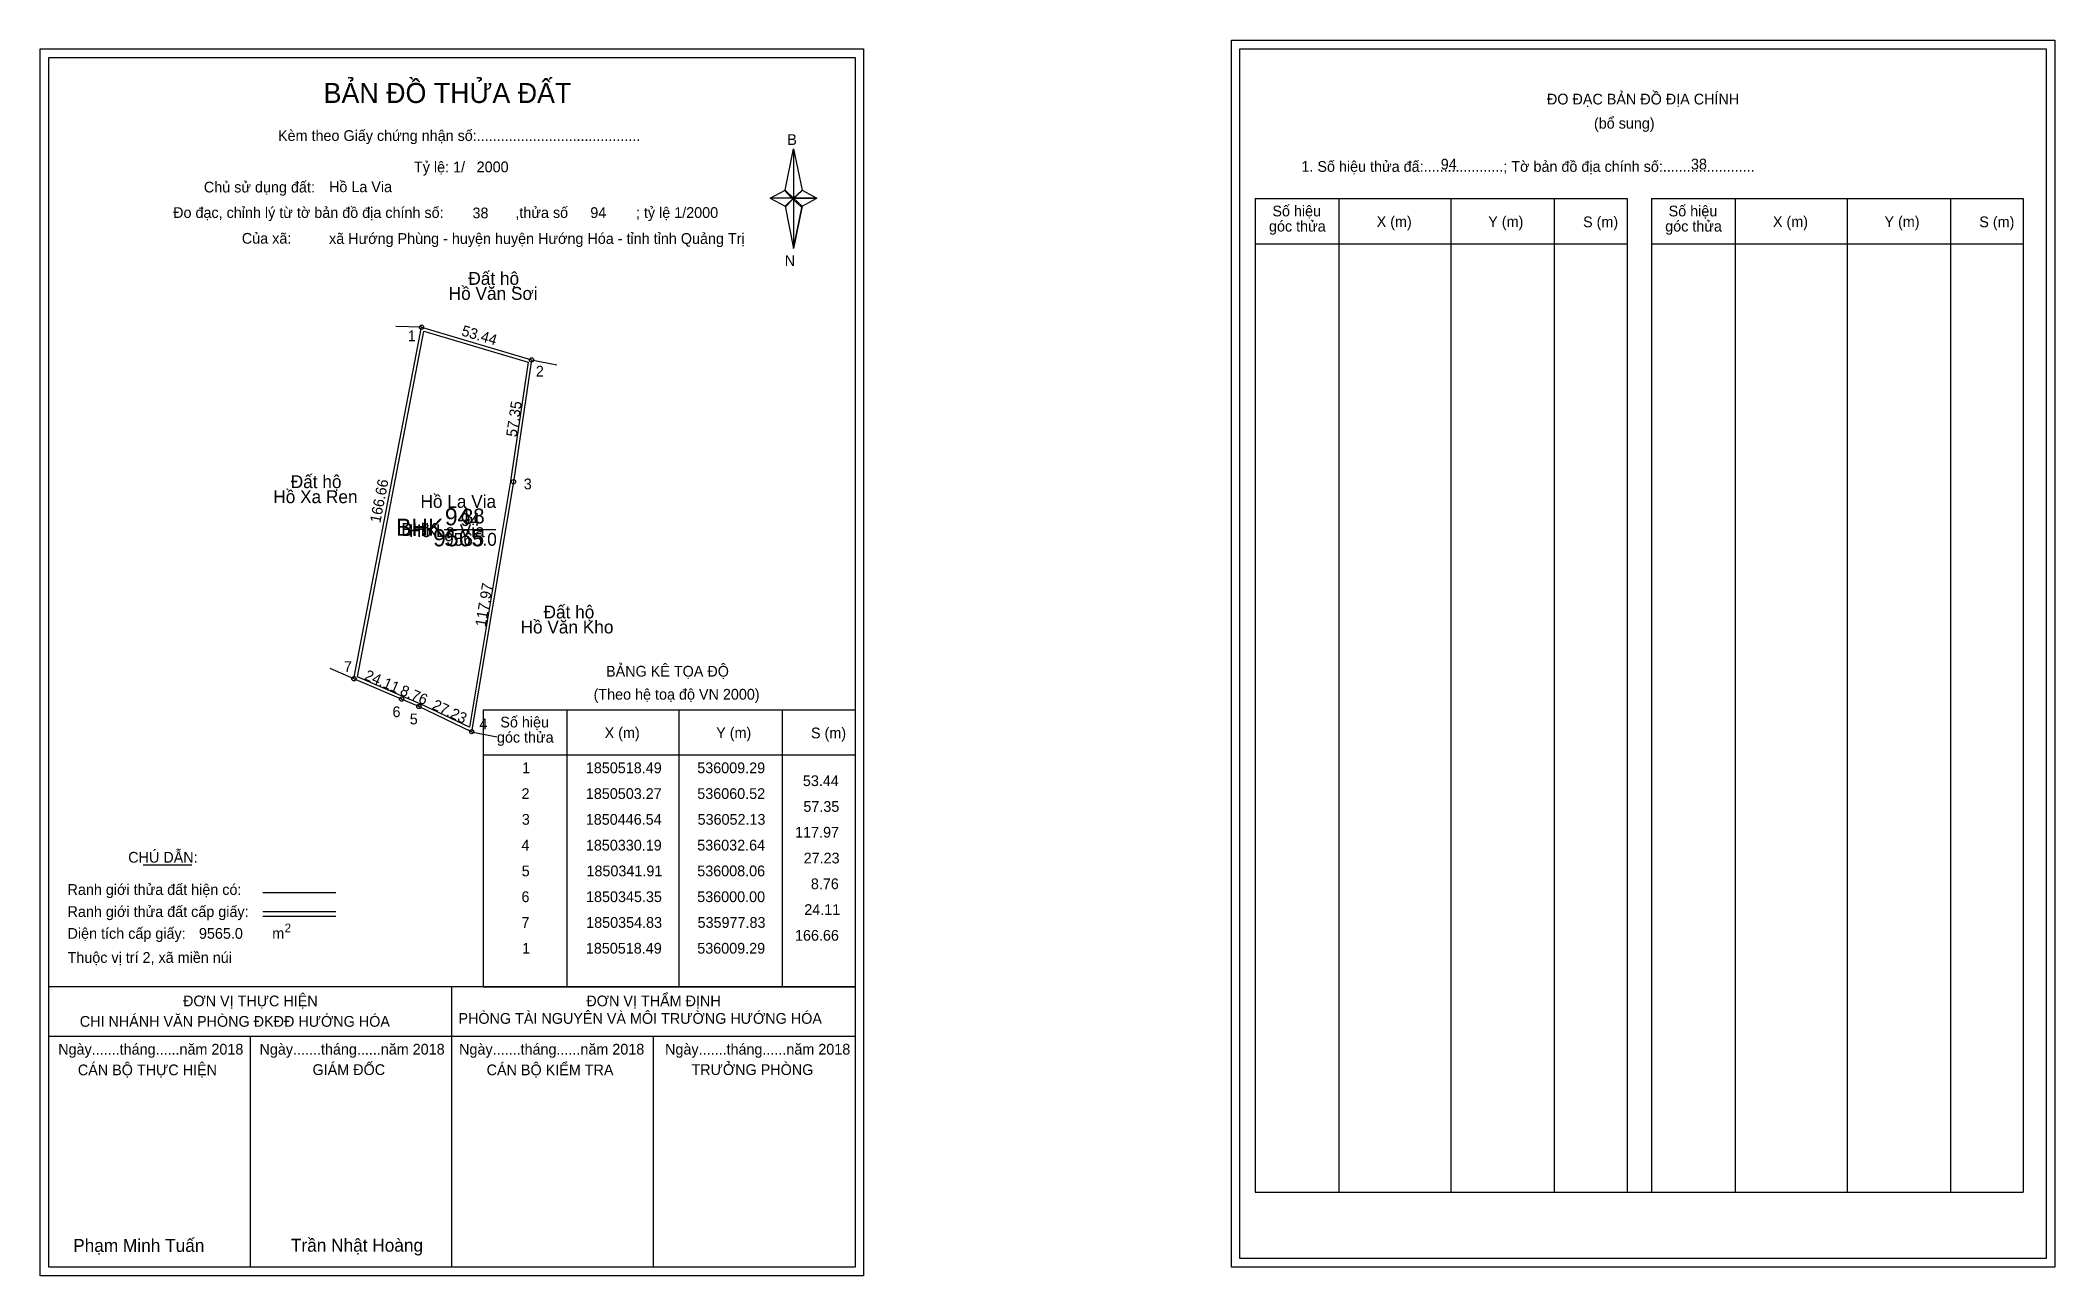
# Model space of a CAD drawing. Extents: x 535832 to 536770, y 1850077 to 1850652.
import ezdxf

# ---------------------------------------------------------------- set-up
doc = ezdxf.new("R2010")
doc.units = 0
for name, color, linetype in [('Level 1', 7, 'Continuous'), ('Level 10', 7, 'Continuous'), ('Level 11', 7, 'Continuous'), ('Level 13', 7, 'Continuous'), ('Level 2', 7, 'Continuous'), ('Level 27', 7, 'Continuous'), ('Level 3', 7, 'Continuous'), ('Level 36', 7, 'Continuous'), ('Level 4', 7, 'Continuous'), ('Level 49', 7, 'Continuous'), ('Level 5', 7, 'Continuous'), ('Level 53', 7, 'Continuous'), ('Level 55', 7, 'Continuous'), ('Level 6', 7, 'Continuous'), ('Level 63', 7, 'Continuous'), ('Level 7', 7, 'Continuous'), ('Level 9', 7, 'Continuous')]:
    doc.layers.add(name, color=color, linetype=linetype)

msp = doc.modelspace()

# ---------------------------------------------------------------- linework, layer by layer
at = {"layer": 'Level 1'}
for p, q in [((535835.77, 1850644.07), (535835.77, 1850644.07)), ((536390.41, 1850648.07), (536390.41, 1850648.07)), ((536178.61, 1850582.3), (536182.55, 1850601.58)), ((536182.55, 1850601.58), (536182.55, 1850578.53)), ((536182.55, 1850601.58), (536186.48, 1850582.3)), ((536171.72, 1850578.53), (536178.61, 1850582.3)), ((536178.61, 1850582.3), (536182.55, 1850578.53)), ((536182.25, 1850578.1), (536178.61, 1850581.86)), ((536182.55, 1850578.53), (536178.61, 1850574.85)), ((536182.25, 1850578.1), (536178.61, 1850574.41)), ((536178.61, 1850574.41), (536182.25, 1850578.1)), ((536186.19, 1850581.86), (536182.25, 1850578.1)), ((536182.25, 1850578.1), (536186.19, 1850581.86)), ((536186.19, 1850574.41), (536182.25, 1850578.1)), ((536186.48, 1850582.3), (536182.55, 1850578.53)), ((536182.55, 1850578.53), (536182.55, 1850555.13)), ((536182.55, 1850578.53), (536193.37, 1850578.53)), ((536182.55, 1850578.53), (536186.48, 1850574.85)), ((536186.48, 1850574.85), (536193.37, 1850578.53)), ((536397.48, 1850578.36), (536570.68, 1850578.36)), ((536436.66, 1850115.83), (536436.66, 1850578.36)), ((536488.8, 1850115.83), (536488.8, 1850578.36)), ((536536.75, 1850578.36), (536536.75, 1850115.83)), ((536570.68, 1850578.36), (536570.68, 1850115.83)), ((536581.99, 1850578.36), (536755.2, 1850578.36)), ((536621.17, 1850115.83), (536621.17, 1850578.36)), ((536673.32, 1850115.83), (536673.32, 1850578.36)), ((536721.26, 1850578.36), (536721.26, 1850115.83)), ((536755.2, 1850578.36), (536755.2, 1850115.83)), ((536178.61, 1850574.85), (536182.55, 1850555.13)), ((536186.48, 1850574.85), (536182.55, 1850555.13)), ((536397.48, 1850557.3), (536570.68, 1850557.3)), ((536581.99, 1850557.3), (536755.2, 1850557.3)), ((536037.96, 1850340.41), (536211.16, 1850340.41)), ((536077.14, 1850211.36), (536077.14, 1850340.41)), ((536129.28, 1850211.36), (536129.28, 1850340.41)), ((536177.22, 1850340.41), (536177.22, 1850211.36)), ((536037.96, 1850319.36), (536211.16, 1850319.36)), ((535879.6, 1850268.2), (535902.41, 1850268.2)), ((535935.33, 1850255.39), (535969.36, 1850255.39)), ((535935.33, 1850246.49), (535969.36, 1850246.49)), ((535935.33, 1850244.3), (535969.36, 1850244.3)), ((536049.42, 1850211.36), (535835.76, 1850211.36)), ((536211.16, 1850211.36), (536001.48, 1850211.36)), ((536023.46, 1850080.92), (536023.46, 1850211.36)), ((536037.96, 1850211.36), (536211.16, 1850211.36)), ((536211.16, 1850188.26), (535835.76, 1850188.26)), ((535929.61, 1850080.92), (535929.61, 1850188.26)), ((536117.31, 1850080.92), (536117.31, 1850188.26)), ((536397.48, 1850115.83), (536755.2, 1850115.83)), ((536211.16, 1850080.92), (536211.16, 1850080.92)), ((536765.81, 1850084.92), (536765.81, 1850084.92))]:
    msp.add_line(p, q, dxfattribs=at)
for points in [[(536178.61, 1850582.3), (536182.55, 1850601.58), (536182.55, 1850578.53)], [(536171.72, 1850578.53), (536178.61, 1850574.85), (536182.55, 1850578.53)], [(536182.55, 1850578.53), (536186.48, 1850582.3), (536193.37, 1850578.53)], [(536182.55, 1850578.53), (536182.55, 1850555.13), (536186.48, 1850574.85)]]:
    msp.add_lwpolyline(points, close=True, dxfattribs=at)
at = {"layer": 'Level 10'}
for p, q in [((536009.29, 1850518.49), (536060.52, 1850503.27)), ((536008.06, 1850341.91), (536000, 1850345.35)), ((536032.64, 1850330.19), (536008.06, 1850341.91))]:
    msp.add_line(p, q, dxfattribs=at)
for points in [[(536000, 1850345.35), (535977.83, 1850354.83), (536009.29, 1850518.49), (536060.52, 1850503.27), (536052.13, 1850446.54), (536032.64, 1850330.19), (536008.06, 1850341.91)], [(536000.55, 1850346.64), (535979.42, 1850355.67), (536010.37, 1850516.71), (536058.96, 1850502.27), (536050.75, 1850446.76), (536031.57, 1850332.25), (536008.64, 1850343.19)]]:
    msp.add_lwpolyline(points, close=True, dxfattribs=at)
at = {"layer": 'Level 11'}
for centre in [(536009.29, 1850518.49), (536060.52, 1850503.27), (536052.13, 1850446.54), (535977.83, 1850354.83), (536000, 1850345.35), (536000, 1850345.35), (536008.06, 1850341.91), (536032.64, 1850330.19)]:
    msp.add_circle(centre, 1, dxfattribs=at)
at = {"layer": 'Level 27'}
for p, q in [((536009.29, 1850518.49), (535997.29, 1850518.8)), ((536060.52, 1850503.27), (536072.29, 1850500.94)), ((535977.83, 1850354.83), (535966.8, 1850359.55)), ((536032.64, 1850330.19), (536044.38, 1850327.73))]:
    msp.add_line(p, q, dxfattribs=at)
at = {"layer": 'Level 3'}
for p, q in [((536397.48, 1850578.36), (536397.48, 1850115.83)), ((536581.99, 1850578.36), (536581.99, 1850115.83)), ((536037.96, 1850340.41), (536037.96, 1850211.36))]:
    msp.add_line(p, q, dxfattribs=at)
at = {"layer": 'Level 63'}
for points in [[(535831.76, 1850648.07), (536215.16, 1850648.07), (536215.16, 1850076.92), (535831.76, 1850076.92)], [(535835.76, 1850644.07), (536211.16, 1850644.07), (536211.16, 1850080.92), (535835.76, 1850080.92)], [(536386.42, 1850652.07), (536769.82, 1850652.07), (536769.82, 1850080.92), (536386.42, 1850080.92)], [(536390.42, 1850648.07), (536765.82, 1850648.07), (536765.82, 1850084.92), (536390.42, 1850084.92)]]:
    msp.add_lwpolyline(points, close=True, dxfattribs=at)
at = {"layer": 'Level 9'}
msp.add_line((536019.8, 1850424.34), (536043.88, 1850424.34), dxfattribs=at)

# ---------------------------------------------------------------- texts
at = {"layer": 'Level 1'}
for s, height, p in [('BẢN ĐỒ THỬA ĐẤT', 9.3313, (535963.7, 1850622.88)), ('ĐO ĐẠC BẢN ĐỒ ĐỊA CHÍNH', 5, (536533.37, 1850622.19)), ('(bổ sung)', 5, (536555.25, 1850610.95)), ('Kèm theo Giấy chứng nhận số:.........................................', 5, (535942.46, 1850605.22)), ('B', 5, (536179.63, 1850603.34)), ('1. Số hiệu thửa đấ:....................; Tờ bản đồ địa chính số:.......................', 5, (536419.03, 1850590.83)), ('Chủ sử dụng đất:', 5, (535907.94, 1850581.23)), ('Đo đạc, chỉnh lý từ tờ bản đồ địa chính số:                  ,thửa số                 ; tỷ lệ 1/2000', 5, (535893.63, 1850569.37)), ('góc thửa', 5, (536403.92, 1850563.03)), ('Số hiệu', 5, (536405.51, 1850570.09)), ('X (m)', 5, (536454.07, 1850565.14)), ('Y (m)', 5, (536506.03, 1850565.14)), ('S (m)', 5, (536550.18, 1850565.04)), ('góc thửa', 5, (536588.44, 1850563.03)), ('Số hiệu', 5, (536590.03, 1850570.09)), ('X (m)', 5, (536638.59, 1850565.14)), ('Y (m)', 5, (536690.54, 1850565.14)), ('S (m)', 5, (536734.7, 1850565.04)), ('Của xã:', 5, (535925.62, 1850557.37)), ('N', 5, (536178.43, 1850547)), ('BẢNG KÊ TỌA ĐỘ', 5, (536095.22, 1850355.82)), ('(Theo hệ toạ độ VN 2000)', 5, (536089.42, 1850345.1)), ('Số hiệu', 5, (536045.99, 1850332.15)), ('góc thửa', 5, (536044.4, 1850325.09)), ('X (m)', 5, (536094.55, 1850327.2)), ('Y (m)', 5, (536146.5, 1850327.2)), ('S (m)', 5, (536190.66, 1850327.1)), ('CHÚ DẪN:', 5, (535872.72, 1850269.21)), ('Ranh giới thửa đất hiện có:', 5, (535844.46, 1850254.21)), ('Ranh giới thửa đất cấp giấy:', 5, (535844.46, 1850243.93)), ('2', 4, (535945.57, 1850236.83)), ('Diện tích cấp giấy:', 5, (535844.46, 1850233.77)), ('m', 5, (535939.77, 1850233.81)), ('Thuộc vị trí 2, xã miền núi', 5, (535844.46, 1850222.57)), ('ĐƠN VỊ THỰC HIỆN', 5, (535898.23, 1850202.33)), ('ĐƠN VỊ THẨM ĐỊNH', 5, (536086.04, 1850202.33)), ('CHI NHÁNH VĂN PHÒNG ĐKĐĐ HƯỚNG HÓA', 5, (535850.15, 1850192.81)), ('PHÒNG TÀI NGUYÊN VÀ MÔI TRƯỜNG HƯỚNG HÓA', 5, (536026.49, 1850194.19)), ('Ngày.......tháng......năm 2018', 5, (535840.1, 1850179.86)), ('Ngày.......tháng......năm 2018', 5, (535933.84, 1850179.86)), ('Ngày.......tháng......năm 2018', 5, (536026.79, 1850179.86)), ('Ngày.......tháng......năm 2018', 5, (536122.71, 1850179.86)), ('CÁN BỘ THỰC HIỆN', 5, (535849.26, 1850170.23)), ('GIÁM ĐỐC', 5, (535958.53, 1850170.35)), ('CÁN BỘ KIỂM TRA', 5, (536039.61, 1850170.23)), ('TRƯỞNG PHÒNG', 5, (536134.99, 1850170.35)), ('Phạm Minh Tuấn', 6, (535847.08, 1850088)), ('Trần Nhật Hoàng', 6, (535948.47, 1850088.1))]:
    msp.add_text(s, height=height, dxfattribs=at).set_placement(p)
at = {"layer": 'Level 11'}
msp.add_text('Tỷ lệ: 1/', height=5, dxfattribs=at).set_placement((536005.78, 1850590.59))
at = {"layer": 'Level 13'}
for s, p in [('BHK', (535999.82, 1850421.34)), ('94', (536027.56, 1850425.94)), ('9565.0', (536019.81, 1850416.74))]:
    msp.add_text(s, height=6, dxfattribs=at).set_placement(p)
at = {"layer": 'Level 2'}
for p in [(536008.8, 1850434.39), (536003.47, 1850420.75)]:
    msp.add_text('Hồ La Via', height=6, dxfattribs=at).set_placement(p)
at = {"layer": 'Level 3'}
msp.add_text('BHK ', height=8, dxfattribs=at).set_placement((535997.46, 1850421.37))
at = {"layer": 'Level 36'}
for s, p in [('Đất hộ', (536031.1, 1850538.22)), ('Hồ Văn Sơi', (536021.94, 1850531.22)), ('Đất hộ', (535948.39, 1850443.58)), ('Hồ Xa Ren', (535940.26, 1850436.58)), ('Đất hộ', (536066.11, 1850382.92)), ('Hồ Văn Kho', (536055.4, 1850375.92))]:
    msp.add_text(s, height=6, dxfattribs=at).set_placement(p)
at = {"layer": 'Level 4'}
msp.add_text('94', height=8, dxfattribs=at).set_placement((536020.15, 1850426.26))
at = {"layer": 'Level 49'}
for s, rotation, p in [('53.44', 343.45376, (536027.52, 1850514.74)), ('57.35', 81.58731, (536053.56, 1850467.16)), ('166.66', 79.11889, (535990.1, 1850427.13)), ('117.97', 80.49057, (536039.16, 1850378.77)), ('24.11', 336.84821, (535982.32, 1850354.65)), ('8.76', 336.88726, (535998.84, 1850347.58)), ('27.23', 334.50771, (536013.81, 1850340.94))]:
    msp.add_text(s, height=5, rotation=rotation, dxfattribs=at).set_placement(p)
at = {"layer": 'Level 5'}
msp.add_text('9565', height=8, dxfattribs=at).set_placement((536014.68, 1850416.48))
at = {"layer": 'Level 53'}
for s, p in [('1', (536056.15, 1850310.86)), ('1850518.49', (536085.82, 1850310.86)), ('536009.29', (536137.7, 1850310.86)), ('53.44', (536186.88, 1850304.86)), ('2', (536055.85, 1850298.86)), ('1850503.27', (536085.82, 1850298.86)), ('536060.52', (536137.7, 1850298.86)), ('57.35', (536187.11, 1850292.86)), ('3', (536056.01, 1850286.86)), ('1850446.54', (536085.79, 1850286.86)), ('536052.13', (536137.85, 1850286.86)), ('4', (536055.83, 1850274.86)), ('1850330.19', (536085.82, 1850274.86)), ('536032.64', (536137.67, 1850274.86)), ('117.97', (536183.26, 1850280.86)), ('5', (536055.94, 1850262.86)), ('1850341.91', (536086.11, 1850262.86)), ('536008.06', (536137.69, 1850262.86)), ('27.23', (536187.24, 1850268.86)), ('8.76', (536190.6, 1850256.86)), ('6', (536055.84, 1850250.86)), ('1850345.35', (536085.9, 1850250.86)), ('536000.00', (536137.68, 1850250.86)), ('24.11', (536187.53, 1850244.86)), ('7', (536055.86, 1850238.86)), ('1850354.83', (536085.97, 1850238.86)), ('535977.83', (536137.85, 1850238.86)), ('1', (536056.15, 1850226.86)), ('1850518.49', (536085.82, 1850226.86)), ('536009.29', (536137.7, 1850226.86)), ('166.66', (536183.21, 1850232.86))]:
    msp.add_text(s, height=5, dxfattribs=at).set_placement(p)
at = {"layer": 'Level 55'}
for s, height, p in [('116', 0.22, (536009.05, 1850518.27)), ('116', 0.22, (536009.05, 1850518.27)), ('1', 0.8, (536009.07, 1850518.49)), ('59', 0.22, (536009.13, 1850518.27)), ('2', 0.8, (536060.25, 1850503.27)), ('59', 0.22, (536060.36, 1850503.05)), ('0', 0.22, (536060.44, 1850503.05)), ('3', 0.8, (536051.88, 1850446.54)), ('0', 0.22, (536052.05, 1850446.32)), ('116', 0.22, (535977.59, 1850354.61)), ('116', 0.22, (535977.59, 1850354.61)), ('7', 0.8, (535977.56, 1850354.83)), ('0', 0.22, (535977.75, 1850354.61)), ('0', 0.22, (535977.75, 1850354.61)), ('6', 0.8, (535999.73, 1850345.35)), ('0', 0.22, (535999.92, 1850345.13)), ('0', 0.22, (535999.92, 1850345.13)), ('5', 0.8, (536007.8, 1850341.91)), ('0', 0.22, (536007.98, 1850341.69)), ('0', 0.22, (536007.98, 1850341.69)), ('4', 0.8, (536032.36, 1850330.19)), ('0', 0.22, (536032.56, 1850329.97)), ('0', 0.22, (536032.56, 1850329.97)), ('0', 0.22, (536032.56, 1850329.97))]:
    msp.add_text(s, height=height, dxfattribs=at).set_placement(p)
at = {"layer": 'Level 6'}
for s, p in [('94', (536483.93, 1850591.91)), ('38', (536600.42, 1850591.95)), ('Hồ La Via', (535966.21, 1850581.37)), ('2000', (536034.97, 1850590.63)), ('38', (536033.02, 1850569.19)), ('94', (536087.9, 1850569.35)), ('xã Hướng Phùng - huyện huyện Hướng Hóa - tỉnh tỉnh Quảng Trị', (535966.24, 1850557.29)), ('9565.0', (535905.65, 1850233.78))]:
    msp.add_text(s, height=5, dxfattribs=at).set_placement(p)
at = {"layer": 'Level 7'}
msp.add_text('38', height=7, rotation=2, dxfattribs=at).set_placement((536028.37, 1850426.81))
at = {"layer": 'Level 9'}
for s, p in [('1', (536002.91, 1850511.98)), ('2', (536062.52, 1850495.54)), ('3', (536056.91, 1850443.04)), ('7', (535973.15, 1850357.98)), ('6', (535995.78, 1850336.96)), ('5', (536003.82, 1850333.58)), ('4', (536036.21, 1850331.3))]:
    msp.add_text(s, height=5, dxfattribs=at).set_placement(p)

doc.saveas('drawing.dxf')
